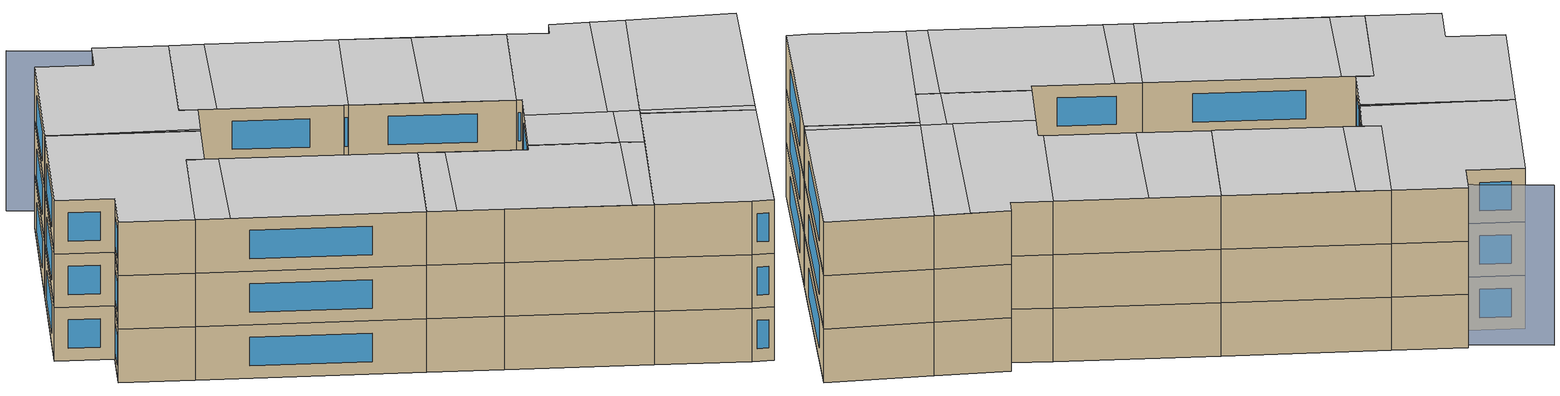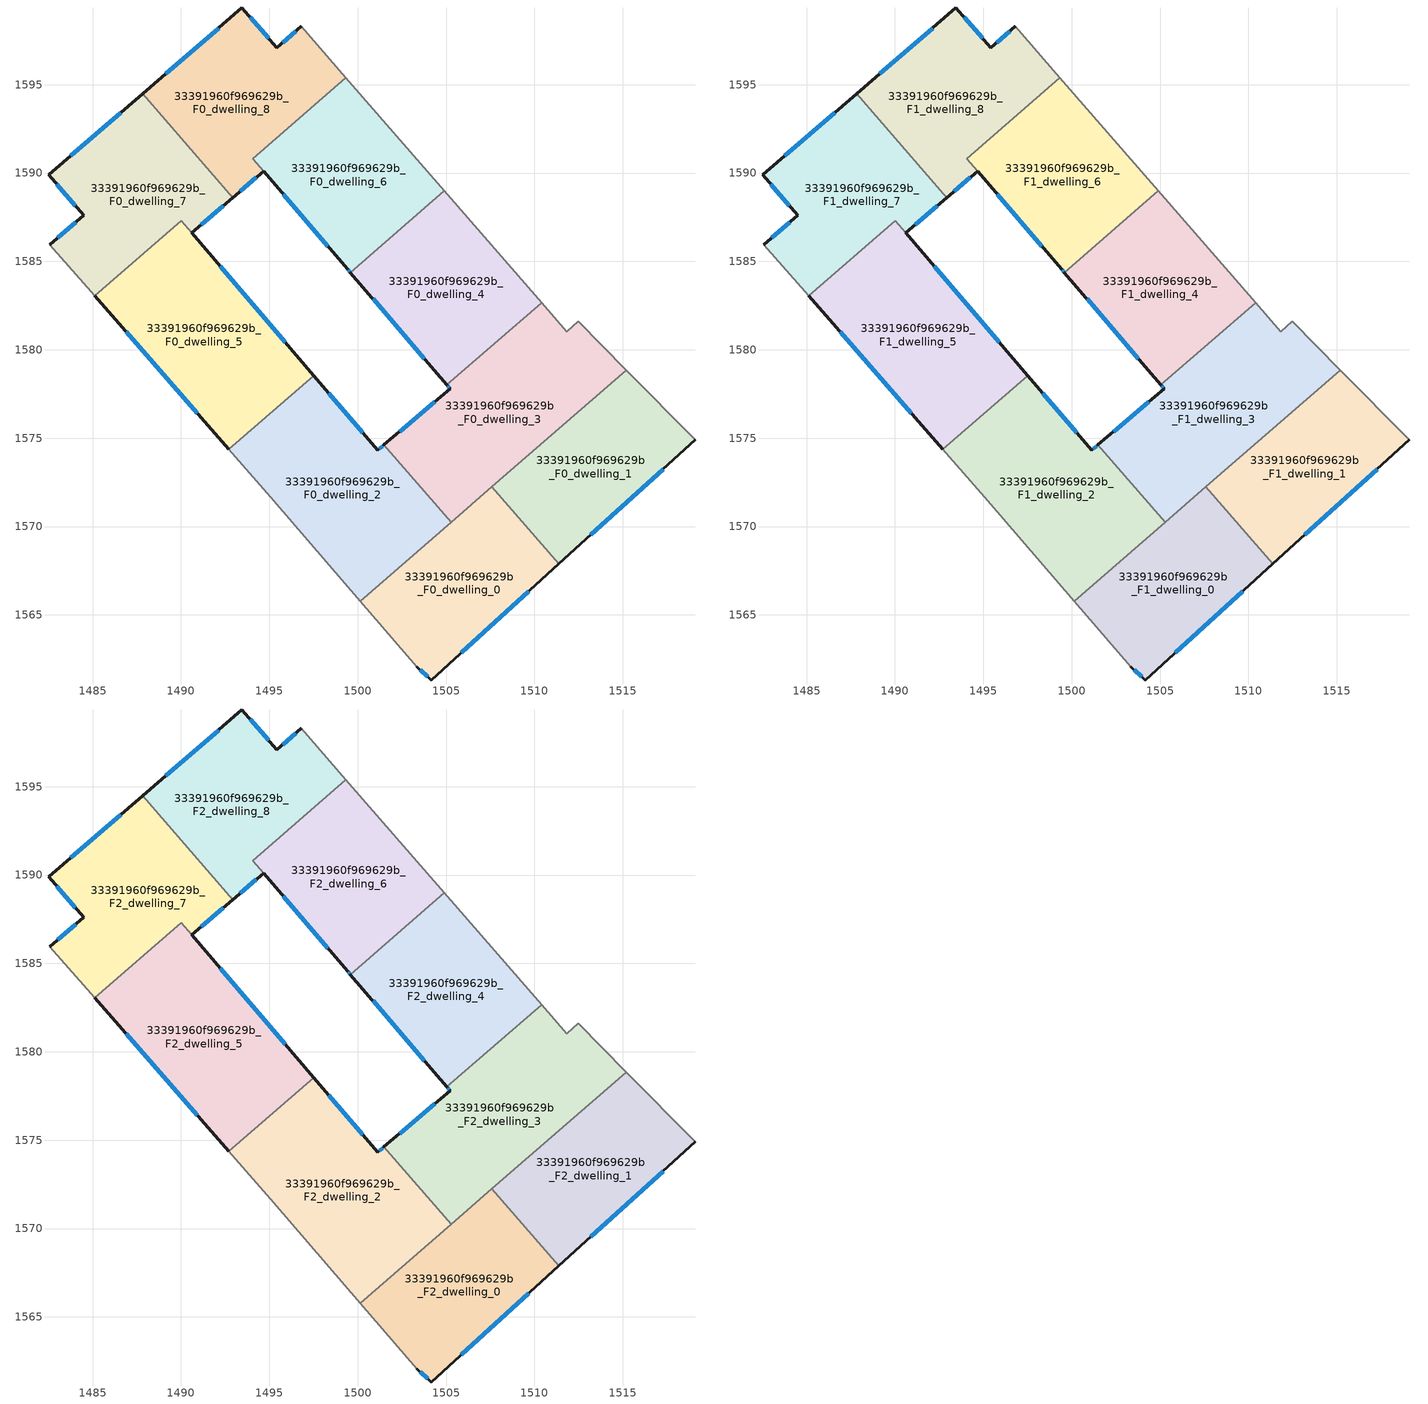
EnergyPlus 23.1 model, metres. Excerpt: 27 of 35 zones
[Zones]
33391960f969629b_F0_dwelling_0
 floor ground (EU_floor_Construction): 1507.6,1572.24 1511.38,1567.88 1504.15,1561.32 1503.35,1562.07 1500.15,1565.78 z0
 wall outside (EU_wall_Construction): 1503.35,1562.07 1504.15,1561.32 1511.38,1567.88 z0:3
 wall adiabatic (EU_wall_Construction): 1500.15,1565.78 1503.35,1562.07 z0:3
 wall to 33391960f969629b_F0_dwelling_1 (EU_wall_Construction): 1511.38,1567.88 1507.6,1572.24 z0:3
 wall to 33391960f969629b_F0_dwelling_2 (EU_wall_Construction): 1505.29,1570.24 1500.15,1565.78 z0:3
 wall to 33391960f969629b_F0_dwelling_3 (EU_wall_Construction): 1507.6,1572.24 1505.29,1570.24 z0:3
 window (EU_Window_Construction): 1503.54,1561.89 1503.96,1561.5 / 1505.85,1562.86 1509.68,1566.34 z0.7:2.3
33391960f969629b_F0_dwelling_1
 floor ground (EU_floor_Construction): 1515.21,1578.84 1519.1,1574.9 1511.38,1567.88 1507.6,1572.24 z0
 wall outside (EU_wall_Construction): 1511.38,1567.88 1519.1,1574.9 z0:3
 wall adiabatic (EU_wall_Construction): 1519.1,1574.9 1515.21,1578.84 z0:3
 wall to 33391960f969629b_F0_dwelling_3 (EU_wall_Construction): 1515.21,1578.84 1507.6,1572.24 z0:3
 window (EU_Window_Construction): 1513.19,1569.53 1517.29,1573.25 z0.7:2.3
33391960f969629b_F0_dwelling_2
 floor ground (EU_floor_Construction): 1501.49,1574.62 1505.29,1570.24 1500.15,1565.78 1495.26,1571.45 1492.71,1574.36 1497.53,1578.54 1501.15,1574.33 z0
 wall outside (EU_wall_Construction): 1501.49,1574.62 1501.15,1574.33 1497.53,1578.54 z0:3
 wall to 33391960f969629b_F0_dwelling_3 (EU_wall_Construction): 1505.29,1570.24 1501.49,1574.62 z0:3
 wall adiabatic (EU_wall_Construction): 1492.71,1574.36 1495.26,1571.45 1500.15,1565.78 z0:3
 wall to 33391960f969629b_F0_dwelling_5 (EU_wall_Construction): 1497.53,1578.54 1492.71,1574.36 z0:3
 window (EU_Window_Construction): 1500.3,1575.32 1498.38,1577.55 / 1501.41,1574.55 1501.23,1574.39 z0.7:2.3
33391960f969629b_F0_dwelling_3
 floor ground (EU_floor_Construction): 1512.48,1581.61 1515.21,1578.84 1505.29,1570.24 1501.49,1574.62 1505.22,1577.8 1505.05,1578.01 1510.4,1582.66 1511.82,1581.03 z0
 wall outside (EU_wall_Construction): 1505.05,1578.01 1505.22,1577.8 1501.49,1574.62 z0:3
 wall to 33391960f969629b_F0_dwelling_4 (EU_wall_Construction): 1510.4,1582.66 1505.05,1578.01 z0:3
 wall adiabatic (EU_wall_Construction): 1515.21,1578.84 1512.48,1581.61 1511.82,1581.03 1510.4,1582.66 z0:3
 window (EU_Window_Construction): 1505.09,1577.96 1505.18,1577.85 / 1504.35,1577.06 1502.37,1575.37 z0.7:2.3
33391960f969629b_F0_dwelling_4
 floor ground (EU_floor_Construction): 1504.91,1588.99 1510.4,1582.66 1505.05,1578.01 1499.59,1584.37 z0
 wall outside (EU_wall_Construction): 1499.59,1584.37 1505.05,1578.01 z0:3
 wall to 33391960f969629b_F0_dwelling_6 (EU_wall_Construction): 1504.91,1588.99 1499.59,1584.37 z0:3
 wall adiabatic (EU_wall_Construction): 1510.4,1582.66 1504.91,1588.99 z0:3
 window (EU_Window_Construction): 1500.87,1582.88 1503.76,1579.51 z0.7:2.3
33391960f969629b_F0_dwelling_5
 floor ground (EU_floor_Construction): 1490.01,1587.3 1497.53,1578.54 1492.71,1574.36 1485.11,1583.05 z0
 wall outside (EU_wall_Construction): 1485.11,1583.05 1492.71,1574.36 / 1497.53,1578.54 1490.6,1586.62 z0:3
 wall to 33391960f969629b_F0_dwelling_7 (EU_wall_Construction): 1490.6,1586.62 1490.01,1587.3 1485.11,1583.05 z0:3
 window (EU_Window_Construction): 1486.9,1581.01 1490.93,1576.4 / 1495.9,1580.44 1492.23,1584.72 z0.7:2.3
33391960f969629b_F0_dwelling_6
 floor ground (EU_floor_Construction): 1499.34,1595.4 1504.91,1588.99 1499.59,1584.37 1499.43,1584.56 1494.06,1590.82 z0
 wall outside (EU_wall_Construction): 1494.68,1590.09 1499.43,1584.56 1499.59,1584.37 z0:3
 wall to 33391960f969629b_F0_dwelling_8 (EU_wall_Construction): 1499.34,1595.4 1494.06,1590.82 1494.68,1590.1 z0:3
 wall adiabatic (EU_wall_Construction): 1504.91,1588.99 1499.34,1595.4 z0:3
 window (EU_Window_Construction): 1495.8,1588.79 1498.31,1585.86 / 1499.47,1584.52 1499.55,1584.42 z0.7:2.3
33391960f969629b_F0_dwelling_7
 floor ground (EU_floor_Construction): 1487.83,1594.49 1492.93,1588.61 1490.6,1586.62 1490.01,1587.3 1485.11,1583.05 1482.57,1585.95 1484.5,1587.62 1482.52,1589.9 z0
 wall outside (EU_wall_Construction): 1487.83,1594.49 1482.52,1589.9 1484.5,1587.62 1482.57,1585.95 / 1490.6,1586.62 1492.93,1588.61 z0:3
 wall to 33391960f969629b_F0_dwelling_8 (EU_wall_Construction): 1492.93,1588.61 1487.83,1594.49 z0:3
 wall adiabatic (EU_wall_Construction): 1482.57,1585.95 1485.11,1583.05 z0:3
 window (EU_Window_Construction): 1482.98,1589.36 1484.03,1588.15 / 1486.59,1593.41 1483.77,1590.98 / 1491.15,1587.09 1492.38,1588.14 / 1484.05,1587.23 1483.02,1586.34 z0.7:2.3
33391960f969629b_F0_dwelling_8
 floor ground (EU_floor_Construction): 1496.82,1598.3 1499.34,1595.4 1494.06,1590.82 1494.68,1590.1 1492.93,1588.61 1487.83,1594.49 1493.46,1599.34 1495.42,1597.09 z0
 wall outside (EU_wall_Construction): 1496.82,1598.3 1495.42,1597.09 1493.46,1599.34 1487.83,1594.49 / 1492.93,1588.61 1494.68,1590.1 z0:3
 wall adiabatic (EU_wall_Construction): 1499.34,1595.4 1496.82,1598.3 z0:3
 window (EU_Window_Construction): 1492.13,1598.2 1489.15,1595.62 / 1494.96,1597.61 1493.92,1598.81 / 1496.49,1598.01 1495.75,1597.37 / 1493.34,1588.96 1494.27,1589.75 z0.7:2.3
33391960f969629b_F1_dwelling_0
 floor to 33391960f969629b_F0_dwelling_0 (EU_floor_Construction): 1507.6,1572.24 1511.38,1567.88 1504.15,1561.32 1503.35,1562.07 1500.15,1565.78 z3
 wall outside (EU_wall_Construction): 1503.35,1562.07 1504.15,1561.32 1511.38,1567.88 z3:6
 wall adiabatic (EU_wall_Construction): 1500.15,1565.78 1503.35,1562.07 z3:6
 wall to 33391960f969629b_F1_dwelling_1 (EU_wall_Construction): 1511.38,1567.88 1507.6,1572.24 z3:6
 wall to 33391960f969629b_F1_dwelling_2 (EU_wall_Construction): 1505.29,1570.24 1500.15,1565.78 z3:6
 wall to 33391960f969629b_F1_dwelling_3 (EU_wall_Construction): 1507.6,1572.24 1505.29,1570.24 z3:6
 window (EU_Window_Construction): 1503.54,1561.89 1503.96,1561.5 / 1505.85,1562.86 1509.68,1566.34 z3.7:5.3
33391960f969629b_F1_dwelling_1
 floor to 33391960f969629b_F0_dwelling_1 (EU_floor_Construction): 1515.21,1578.84 1519.1,1574.9 1511.38,1567.88 1507.6,1572.24 z3
 wall outside (EU_wall_Construction): 1511.38,1567.88 1519.1,1574.9 z3:6
 wall adiabatic (EU_wall_Construction): 1519.1,1574.9 1515.21,1578.84 z3:6
 wall to 33391960f969629b_F1_dwelling_3 (EU_wall_Construction): 1515.21,1578.84 1507.6,1572.24 z3:6
 window (EU_Window_Construction): 1513.19,1569.53 1517.29,1573.25 z3.7:5.3
33391960f969629b_F1_dwelling_2
 floor to 33391960f969629b_F0_dwelling_2 (EU_floor_Construction): 1501.49,1574.62 1505.29,1570.24 1500.15,1565.78 1495.26,1571.45 1492.71,1574.36 1497.53,1578.54 1501.15,1574.33 z3
 wall outside (EU_wall_Construction): 1501.49,1574.62 1501.15,1574.33 1497.53,1578.54 z3:6
 wall to 33391960f969629b_F1_dwelling_3 (EU_wall_Construction): 1505.29,1570.24 1501.49,1574.62 z3:6
 wall adiabatic (EU_wall_Construction): 1492.71,1574.36 1495.26,1571.45 1500.15,1565.78 z3:6
 wall to 33391960f969629b_F1_dwelling_5 (EU_wall_Construction): 1497.53,1578.54 1492.71,1574.36 z3:6
 window (EU_Window_Construction): 1500.3,1575.32 1498.38,1577.55 / 1501.41,1574.55 1501.23,1574.39 z3.7:5.3
33391960f969629b_F1_dwelling_3
 floor to 33391960f969629b_F0_dwelling_3 (EU_floor_Construction): 1512.48,1581.61 1515.21,1578.84 1505.29,1570.24 1501.49,1574.62 1505.22,1577.8 1505.05,1578.01 1510.4,1582.66 1511.82,1581.03 z3
 wall outside (EU_wall_Construction): 1505.05,1578.01 1505.22,1577.8 1501.49,1574.62 z3:6
 wall to 33391960f969629b_F1_dwelling_4 (EU_wall_Construction): 1510.4,1582.66 1505.05,1578.01 z3:6
 wall adiabatic (EU_wall_Construction): 1515.21,1578.84 1512.48,1581.61 1511.82,1581.03 1510.4,1582.66 z3:6
 window (EU_Window_Construction): 1505.09,1577.96 1505.18,1577.85 / 1504.35,1577.06 1502.37,1575.37 z3.7:5.3
33391960f969629b_F1_dwelling_4
 floor to 33391960f969629b_F0_dwelling_4 (EU_floor_Construction): 1504.91,1588.99 1510.4,1582.66 1505.05,1578.01 1499.59,1584.37 z3
 wall outside (EU_wall_Construction): 1499.59,1584.37 1505.05,1578.01 z3:6
 wall to 33391960f969629b_F1_dwelling_6 (EU_wall_Construction): 1504.91,1588.99 1499.59,1584.37 z3:6
 wall adiabatic (EU_wall_Construction): 1510.4,1582.66 1504.91,1588.99 z3:6
 window (EU_Window_Construction): 1500.87,1582.88 1503.76,1579.51 z3.7:5.3
33391960f969629b_F1_dwelling_5
 floor to 33391960f969629b_F0_dwelling_5 (EU_floor_Construction): 1490.01,1587.3 1497.53,1578.54 1492.71,1574.36 1485.11,1583.05 z3
 wall outside (EU_wall_Construction): 1485.11,1583.05 1492.71,1574.36 / 1497.53,1578.54 1490.6,1586.62 z3:6
 wall to 33391960f969629b_F1_dwelling_7 (EU_wall_Construction): 1490.6,1586.62 1490.01,1587.3 1485.11,1583.05 z3:6
 window (EU_Window_Construction): 1486.9,1581.01 1490.93,1576.4 / 1495.9,1580.44 1492.23,1584.72 z3.7:5.3
33391960f969629b_F1_dwelling_6
 floor to 33391960f969629b_F0_dwelling_6 (EU_floor_Construction): 1499.34,1595.4 1504.91,1588.99 1499.59,1584.37 1499.43,1584.56 1494.06,1590.82 z3
 wall outside (EU_wall_Construction): 1494.68,1590.09 1499.43,1584.56 1499.59,1584.37 z3:6
 wall to 33391960f969629b_F1_dwelling_8 (EU_wall_Construction): 1499.34,1595.4 1494.06,1590.82 1494.68,1590.1 z3:6
 wall adiabatic (EU_wall_Construction): 1504.91,1588.99 1499.34,1595.4 z3:6
 window (EU_Window_Construction): 1495.8,1588.79 1498.31,1585.86 / 1499.47,1584.52 1499.55,1584.42 z3.7:5.3
33391960f969629b_F1_dwelling_7
 floor to 33391960f969629b_F0_dwelling_7 (EU_floor_Construction): 1487.83,1594.49 1492.93,1588.61 1490.6,1586.62 1490.01,1587.3 1485.11,1583.05 1482.57,1585.95 1484.5,1587.62 1482.52,1589.9 z3
 wall outside (EU_wall_Construction): 1487.83,1594.49 1482.52,1589.9 1484.5,1587.62 1482.57,1585.95 / 1490.6,1586.62 1492.93,1588.61 z3:6
 wall to 33391960f969629b_F1_dwelling_8 (EU_wall_Construction): 1492.93,1588.61 1487.83,1594.49 z3:6
 wall adiabatic (EU_wall_Construction): 1482.57,1585.95 1485.11,1583.05 z3:6
 window (EU_Window_Construction): 1482.98,1589.36 1484.03,1588.15 / 1486.59,1593.41 1483.77,1590.98 / 1491.15,1587.09 1492.38,1588.14 / 1484.05,1587.23 1483.02,1586.34 z3.7:5.3
33391960f969629b_F1_dwelling_8
 floor to 33391960f969629b_F0_dwelling_8 (EU_floor_Construction): 1496.82,1598.3 1499.34,1595.4 1494.06,1590.82 1494.68,1590.1 1492.93,1588.61 1487.83,1594.49 1493.46,1599.34 1495.42,1597.09 z3
 wall outside (EU_wall_Construction): 1496.82,1598.3 1495.42,1597.09 1493.46,1599.34 1487.83,1594.49 / 1492.93,1588.61 1494.68,1590.1 z3:6
 wall adiabatic (EU_wall_Construction): 1499.34,1595.4 1496.82,1598.3 z3:6
 window (EU_Window_Construction): 1492.13,1598.2 1489.15,1595.62 / 1494.96,1597.61 1493.92,1598.81 / 1496.49,1598.01 1495.75,1597.37 / 1493.34,1588.96 1494.27,1589.75 z3.7:5.3
33391960f969629b_F2_dwelling_0
 floor to 33391960f969629b_F1_dwelling_0 (EU_floor_Construction): 1507.6,1572.24 1511.38,1567.88 1504.15,1561.32 1503.35,1562.07 1500.15,1565.78 z6
 wall outside (EU_wall_Construction): 1503.35,1562.07 1504.15,1561.32 1511.38,1567.88 z6:9
 wall adiabatic (EU_wall_Construction): 1500.15,1565.78 1503.35,1562.07 z6:9
 wall to 33391960f969629b_F2_dwelling_1 (EU_wall_Construction): 1511.38,1567.88 1507.6,1572.24 z6:9
 wall to 33391960f969629b_F2_dwelling_2 (EU_wall_Construction): 1505.29,1570.24 1500.15,1565.78 z6:9
 wall to 33391960f969629b_F2_dwelling_3 (EU_wall_Construction): 1507.6,1572.24 1505.29,1570.24 z6:9
 window (EU_Window_Construction): 1503.54,1561.89 1503.96,1561.5 / 1505.85,1562.86 1509.68,1566.34 z6.7:8.3
 ceiling to 33391960f969629b_F3_dwelling_3 (EU_floor_Construction): 1511.38,1567.88 1507.6,1572.24 1500.15,1565.78 1503.35,1562.07 1504.15,1561.32 z9
33391960f969629b_F2_dwelling_1
 floor to 33391960f969629b_F1_dwelling_1 (EU_floor_Construction): 1515.21,1578.84 1519.1,1574.9 1511.38,1567.88 1507.6,1572.24 z6
 wall outside (EU_wall_Construction): 1511.38,1567.88 1519.1,1574.9 z6:9
 wall adiabatic (EU_wall_Construction): 1519.1,1574.9 1515.21,1578.84 z6:9
 wall to 33391960f969629b_F2_dwelling_3 (EU_wall_Construction): 1515.21,1578.84 1507.6,1572.24 z6:9
 window (EU_Window_Construction): 1513.19,1569.53 1517.29,1573.25 z6.7:8.3
 ceiling to 33391960f969629b_F3_dwelling_7 (EU_floor_Construction): 1519.1,1574.9 1515.21,1578.84 1507.84,1572.45 1511.72,1568.19 z9
 ceiling to 33391960f969629b_F3_dwelling_3 (EU_floor_Construction): 1511.72,1568.19 1507.84,1572.45 1507.6,1572.24 1511.38,1567.88 z9
33391960f969629b_F2_dwelling_2
 floor to 33391960f969629b_F1_dwelling_2 (EU_floor_Construction): 1501.49,1574.62 1505.29,1570.24 1500.15,1565.78 1495.26,1571.45 1492.71,1574.36 1497.53,1578.54 1501.15,1574.33 z6
 wall outside (EU_wall_Construction): 1501.49,1574.62 1501.15,1574.33 1497.53,1578.54 z6:9
 wall to 33391960f969629b_F2_dwelling_3 (EU_wall_Construction): 1505.29,1570.24 1501.49,1574.62 z6:9
 wall adiabatic (EU_wall_Construction): 1492.71,1574.36 1495.26,1571.45 1500.15,1565.78 z6:9
 wall to 33391960f969629b_F2_dwelling_5 (EU_wall_Construction): 1497.53,1578.54 1492.71,1574.36 z6:9
 window (EU_Window_Construction): 1500.3,1575.32 1498.38,1577.55 / 1501.41,1574.55 1501.23,1574.39 z6.7:8.3
 ceiling to 33391960f969629b_F3_dwelling_2 (EU_floor_Construction): 1504.48,1571.18 1501.49,1574.62 1501.15,1574.33 1498.42,1577.5 1493.72,1573.22 1495.26,1571.45 1499.44,1566.6 z9
 ceiling to 33391960f969629b_F3_dwelling_3 (EU_floor_Construction): 1505.29,1570.24 1504.48,1571.18 1499.44,1566.6 1500.15,1565.78 z9
 ceiling to 33391960f969629b_F3_dwelling_1 (EU_floor_Construction): 1498.42,1577.5 1497.53,1578.54 1492.71,1574.36 1493.72,1573.22 z9
33391960f969629b_F2_dwelling_3
 floor to 33391960f969629b_F1_dwelling_3 (EU_floor_Construction): 1512.48,1581.61 1515.21,1578.84 1505.29,1570.24 1501.49,1574.62 1505.22,1577.8 1505.05,1578.01 1510.4,1582.66 1511.82,1581.03 z6
 wall outside (EU_wall_Construction): 1505.05,1578.01 1505.22,1577.8 1501.49,1574.62 z6:9
 wall to 33391960f969629b_F2_dwelling_4 (EU_wall_Construction): 1510.4,1582.66 1505.05,1578.01 z6:9
 wall adiabatic (EU_wall_Construction): 1515.21,1578.84 1512.48,1581.61 1511.82,1581.03 1510.4,1582.66 z6:9
 window (EU_Window_Construction): 1505.09,1577.96 1505.18,1577.85 / 1504.35,1577.06 1502.37,1575.37 z6.7:8.3
 ceiling to 33391960f969629b_F3_dwelling_6 (EU_floor_Construction): 1513.91,1580.15 1512.48,1581.61 1511.82,1581.03 1510.4,1582.66 1505.05,1578.01 1505.22,1577.8 1503.96,1576.73 1506.76,1573.65 z9
 ceiling to 33391960f969629b_F3_dwelling_7 (EU_floor_Construction): 1515.21,1578.84 1513.91,1580.15 1506.76,1573.65 1507.84,1572.45 z9
 ceiling to 33391960f969629b_F3_dwelling_3 (EU_floor_Construction): 1507.84,1572.45 1506.96,1573.43 1504.48,1571.18 1505.29,1570.24 z9
 ceiling adiabatic (EU_roof_Construction): 1506.96,1573.43 1503.96,1576.73 1505.22,1577.8 1501.49,1574.62 1504.48,1571.18 z9
33391960f969629b_F2_dwelling_4
 floor to 33391960f969629b_F1_dwelling_4 (EU_floor_Construction): 1504.91,1588.99 1510.4,1582.66 1505.05,1578.01 1499.59,1584.37 z6
 wall outside (EU_wall_Construction): 1499.59,1584.37 1505.05,1578.01 z6:9
 wall to 33391960f969629b_F2_dwelling_6 (EU_wall_Construction): 1504.91,1588.99 1499.59,1584.37 z6:9
 wall adiabatic (EU_wall_Construction): 1510.4,1582.66 1504.91,1588.99 z6:9
 window (EU_Window_Construction): 1500.87,1582.88 1503.76,1579.51 z6.7:8.3
 ceiling to 33391960f969629b_F3_dwelling_5 (EU_floor_Construction): 1507.26,1586.28 1504.91,1588.99 1499.59,1584.37 1502.03,1581.53 z9
 ceiling to 33391960f969629b_F3_dwelling_6 (EU_floor_Construction): 1510.4,1582.66 1507.26,1586.28 1502.03,1581.53 1505.05,1578.01 z9
33391960f969629b_F2_dwelling_5
 floor to 33391960f969629b_F1_dwelling_5 (EU_floor_Construction): 1490.01,1587.3 1497.53,1578.54 1492.71,1574.36 1485.11,1583.05 z6
 wall outside (EU_wall_Construction): 1485.11,1583.05 1492.71,1574.36 / 1497.53,1578.54 1490.6,1586.62 z6:9
 wall to 33391960f969629b_F2_dwelling_7 (EU_wall_Construction): 1490.6,1586.62 1490.01,1587.3 1485.11,1583.05 z6:9
 window (EU_Window_Construction): 1486.9,1581.01 1490.93,1576.4 / 1495.9,1580.44 1492.23,1584.72 z6.7:8.3
 ceiling to 33391960f969629b_F3_dwelling_1 (EU_floor_Construction): 1497.53,1578.54 1491.07,1586.06 1486.28,1581.71 1492.71,1574.36 z9
 ceiling to 33391960f969629b_F3_dwelling_0 (EU_floor_Construction): 1491.07,1586.06 1490.01,1587.3 1485.11,1583.05 1486.28,1581.71 z9
33391960f969629b_F2_dwelling_6
 floor to 33391960f969629b_F1_dwelling_6 (EU_floor_Construction): 1499.34,1595.4 1504.91,1588.99 1499.59,1584.37 1499.43,1584.56 1494.06,1590.82 z6
 wall outside (EU_wall_Construction): 1494.68,1590.09 1499.43,1584.56 1499.59,1584.37 z6:9
 wall to 33391960f969629b_F2_dwelling_8 (EU_wall_Construction): 1499.34,1595.4 1494.06,1590.82 1494.68,1590.1 z6:9
 wall adiabatic (EU_wall_Construction): 1504.91,1588.99 1499.34,1595.4 z6:9
 window (EU_Window_Construction): 1495.8,1588.79 1498.31,1585.86 / 1499.47,1584.52 1499.55,1584.42 z6.7:8.3
 ceiling to 33391960f969629b_F3_dwelling_5 (EU_floor_Construction): 1504.91,1588.99 1500.5,1594.06 1495.32,1589.35 1499.43,1584.56 1499.46,1584.52 1499.59,1584.37 z9
 ceiling to 33391960f969629b_F3_dwelling_4 (EU_floor_Construction): 1500.5,1594.06 1499.34,1595.4 1494.06,1590.82 1495.32,1589.35 z9
33391960f969629b_F2_dwelling_7
 floor to 33391960f969629b_F1_dwelling_7 (EU_floor_Construction): 1487.83,1594.49 1492.93,1588.61 1490.6,1586.62 1490.01,1587.3 1485.11,1583.05 1482.57,1585.95 1484.5,1587.62 1482.52,1589.9 z6
 wall outside (EU_wall_Construction): 1487.83,1594.49 1482.52,1589.9 1484.5,1587.62 1482.57,1585.95 / 1490.6,1586.62 1492.93,1588.61 z6:9
 wall to 33391960f969629b_F2_dwelling_8 (EU_wall_Construction): 1492.93,1588.61 1487.83,1594.49 z6:9
 wall adiabatic (EU_wall_Construction): 1482.57,1585.95 1485.11,1583.05 z6:9
 window (EU_Window_Construction): 1482.98,1589.36 1484.03,1588.15 / 1486.59,1593.41 1483.77,1590.98 / 1491.15,1587.09 1492.38,1588.14 / 1484.05,1587.23 1483.02,1586.34 z6.7:8.3
 ceiling to 33391960f969629b_F3_dwelling_0 (EU_floor_Construction): 1490.6,1586.62 1492.93,1588.61 1488.01,1594.28 1487.83,1594.48 1482.52,1589.9 1484.5,1587.62 1482.57,1585.95 1485.11,1583.05 1490.01,1587.3 z9
33391960f969629b_F2_dwelling_8
 floor to 33391960f969629b_F1_dwelling_8 (EU_floor_Construction): 1496.82,1598.3 1499.34,1595.4 1494.06,1590.82 1494.68,1590.1 1492.93,1588.61 1487.83,1594.49 1493.46,1599.34 1495.42,1597.09 z6
 wall outside (EU_wall_Construction): 1496.82,1598.3 1495.42,1597.09 1493.46,1599.34 1487.83,1594.49 / 1492.93,1588.61 1494.68,1590.1 z6:9
 wall adiabatic (EU_wall_Construction): 1499.34,1595.4 1496.82,1598.3 z6:9
 window (EU_Window_Construction): 1492.13,1598.2 1489.15,1595.62 / 1494.96,1597.61 1493.92,1598.81 / 1496.49,1598.01 1495.75,1597.37 / 1493.34,1588.96 1494.27,1589.75 z6.7:8.3
 ceiling to 33391960f969629b_F3_dwelling_4 (EU_floor_Construction): 1494.68,1590.1 1494.06,1590.82 1499.34,1595.4 1496.82,1598.3 1495.42,1597.09 1493.46,1599.34 1487.83,1594.49 1488.02,1594.27 1493.06,1588.72 z9
 ceiling adiabatic (EU_roof_Construction): 1493.06,1588.72 1488.02,1594.27 1492.93,1588.61 z9
shading: 1515.47,1572.24 1494.03,1601.55 z0:9
[Building]
EU S2 Campaign: North Axis=0; Terrain=City; Solar Distribution=FullExterior
[Site:Location]
Budapest.Ferenc.Liszt.Intl.AP: Latitude=47.437; Longitude=19.256; Time Zone=1; Elevation=185
[SizingPeriod:WeatherFileDays]
AnnualSizingPeriod: Begin Month=1; Begin Day of Month=1; End Month=12; End Day of Month=31; Day of Week for Start Day=Monday; Use Weather File Daylight Saving Period=No; Use Weather File Rain and Snow Indicators=No
[MATERIAL]
EU_InternalMass_Material: Roughness=MediumRough; Thickness=0.1; Conductivity=1; Density=1800; Specific Heat=900; Thermal Absorptance=0.9; Solar Absorptance=0.7; Visible Absorptance=0.7
[MATERIAL:NOMASS] Roughness=MediumRough; Thermal Absorptance=0.9; Solar Absorptance=0.7; Visible Absorptance=0.7
Name | Thermal Resistance
EU_wall_NoMass | 0.832559
EU_roof_NoMass | 1.39638
EU_floor_NoMass | 0.872794
[WINDOWMATERIAL:SIMPLEGLAZINGSYSTEM]
EU_Window_SimpleGlazing: UFactor=2.79869; Solar Heat Gain Coefficient=0.75; Visible Transmittance=0.75
[CONSTRUCTION]
EU_wall_Construction: EU_wall_NoMass
EU_roof_Construction: EU_roof_NoMass
EU_floor_Construction: EU_floor_NoMass
EU_Window_Construction: EU_Window_SimpleGlazing
EU_InternalMass_Construction: EU_InternalMass_Material
[ZONE] Type=1; Multiplier=1; Ceiling Height=autocalculate; Floor Area=autocalculate; Part of Total Floor Area=Yes
Name | Volume
33391960f969629b_F0_dwelling_0; 33391960f969629b_F1_dwelling_0; 33391960f969629b_F2_dwelling_0 | 173.866
33391960f969629b_F0_dwelling_1; 33391960f969629b_F1_dwelling_1; 33391960f969629b_F2_dwelling_1 | 173.858
33391960f969629b_F0_dwelling_2; 33391960f969629b_F1_dwelling_2; 33391960f969629b_F2_dwelling_2 | 224.173
33391960f969629b_F0_dwelling_3; 33391960f969629b_F1_dwelling_3; 33391960f969629b_F2_dwelling_3 | 225.072
33391960f969629b_F0_dwelling_4; 33391960f969629b_F1_dwelling_4; 33391960f969629b_F2_dwelling_4 | 177.616
33391960f969629b_F0_dwelling_5; 33391960f969629b_F1_dwelling_5; 33391960f969629b_F2_dwelling_5 | 222.657
33391960f969629b_F0_dwelling_6; 33391960f969629b_F1_dwelling_6; 33391960f969629b_F2_dwelling_6 | 178.645
33391960f969629b_F0_dwelling_7 | 182.297
33391960f969629b_F1_dwelling_7; 33391960f969629b_F2_dwelling_7 | 182.238
33391960f969629b_F0_dwelling_8; 33391960f969629b_F1_dwelling_8; 33391960f969629b_F2_dwelling_8 | 180.326
[INTERNALMASS] Construction=EU_InternalMass_Construction
Name | Zone or ZoneList | Surface Area
33391960f969629b_F0_dwelling_0_EU_InternalMass | 33391960f969629b_F0_dwelling_0 | 57.9552
33391960f969629b_F0_dwelling_1_EU_InternalMass | 33391960f969629b_F0_dwelling_1 | 57.9526
33391960f969629b_F0_dwelling_2_EU_InternalMass | 33391960f969629b_F0_dwelling_2 | 74.7249
33391960f969629b_F0_dwelling_3_EU_InternalMass | 33391960f969629b_F0_dwelling_3 | 75.0222
33391960f969629b_F0_dwelling_4_EU_InternalMass | 33391960f969629b_F0_dwelling_4 | 59.2027
33391960f969629b_F0_dwelling_5_EU_InternalMass | 33391960f969629b_F0_dwelling_5 | 74.2497
33391960f969629b_F0_dwelling_6_EU_InternalMass | 33391960f969629b_F0_dwelling_6 | 59.5526
33391960f969629b_F0_dwelling_7_EU_InternalMass | 33391960f969629b_F0_dwelling_7 | 60.7608
33391960f969629b_F0_dwelling_8_EU_InternalMass | 33391960f969629b_F0_dwelling_8 | 60.1118
33391960f969629b_F1_dwelling_0_EU_InternalMass | 33391960f969629b_F1_dwelling_0 | 57.9552
33391960f969629b_F1_dwelling_1_EU_InternalMass | 33391960f969629b_F1_dwelling_1 | 57.9526
33391960f969629b_F1_dwelling_2_EU_InternalMass | 33391960f969629b_F1_dwelling_2 | 74.7249
33391960f969629b_F1_dwelling_3_EU_InternalMass | 33391960f969629b_F1_dwelling_3 | 75.0222
33391960f969629b_F1_dwelling_4_EU_InternalMass | 33391960f969629b_F1_dwelling_4 | 59.2027
33391960f969629b_F1_dwelling_5_EU_InternalMass | 33391960f969629b_F1_dwelling_5 | 74.2497
33391960f969629b_F1_dwelling_6_EU_InternalMass | 33391960f969629b_F1_dwelling_6 | 59.5526
33391960f969629b_F1_dwelling_7_EU_InternalMass | 33391960f969629b_F1_dwelling_7 | 60.7608
33391960f969629b_F1_dwelling_8_EU_InternalMass | 33391960f969629b_F1_dwelling_8 | 60.1118
33391960f969629b_F2_dwelling_0_EU_InternalMass | 33391960f969629b_F2_dwelling_0 | 57.9552
33391960f969629b_F2_dwelling_1_EU_InternalMass | 33391960f969629b_F2_dwelling_1 | 57.9526
33391960f969629b_F2_dwelling_2_EU_InternalMass | 33391960f969629b_F2_dwelling_2 | 74.7249
33391960f969629b_F2_dwelling_3_EU_InternalMass | 33391960f969629b_F2_dwelling_3 | 75.0222
33391960f969629b_F2_dwelling_4_EU_InternalMass | 33391960f969629b_F2_dwelling_4 | 59.2027
33391960f969629b_F2_dwelling_5_EU_InternalMass | 33391960f969629b_F2_dwelling_5 | 74.2497
33391960f969629b_F2_dwelling_6_EU_InternalMass | 33391960f969629b_F2_dwelling_6 | 59.5526
33391960f969629b_F2_dwelling_7_EU_InternalMass | 33391960f969629b_F2_dwelling_7 | 60.7608
33391960f969629b_F2_dwelling_8_EU_InternalMass | 33391960f969629b_F2_dwelling_8 | 60.1118
[OTHEREQUIPMENT] Fuel Type=Electricity; Design Level Calculation Method=Watts/Area; Power per Zone Floor Area=1; Fraction Latent=0; Fraction Radiant=0; Fraction Lost=0; Carbon Dioxide Generation Rate=0; EndUse Subcategory=EU_Step8_InternalGains
Name | Zone or ZoneList or Space or SpaceList | Schedule
EU_Step8_InternalGain_33391960f969629b_F0_dwelling_0_f000 | 33391960f969629b_F0_dwelling_0 | EU_Step8_GainSchedule_33391960f969629b_F0_dwelling_0_f000
EU_Step8_InternalGain_33391960f969629b_F0_dwelling_1_f000 | 33391960f969629b_F0_dwelling_1 | EU_Step8_GainSchedule_33391960f969629b_F0_dwelling_1_f000
EU_Step8_InternalGain_33391960f969629b_F0_dwelling_2_f000 | 33391960f969629b_F0_dwelling_2 | EU_Step8_GainSchedule_33391960f969629b_F0_dwelling_2_f000
EU_Step8_InternalGain_33391960f969629b_F0_dwelling_3_f000 | 33391960f969629b_F0_dwelling_3 | EU_Step8_GainSchedule_33391960f969629b_F0_dwelling_3_f000
EU_Step8_InternalGain_33391960f969629b_F0_dwelling_4_f000 | 33391960f969629b_F0_dwelling_4 | EU_Step8_GainSchedule_33391960f969629b_F0_dwelling_4_f000
EU_Step8_InternalGain_33391960f969629b_F0_dwelling_5_f000 | 33391960f969629b_F0_dwelling_5 | EU_Step8_GainSchedule_33391960f969629b_F0_dwelling_5_f000
EU_Step8_InternalGain_33391960f969629b_F0_dwelling_6_f000 | 33391960f969629b_F0_dwelling_6 | EU_Step8_GainSchedule_33391960f969629b_F0_dwelling_6_f000
EU_Step8_InternalGain_33391960f969629b_F0_dwelling_7_f000 | 33391960f969629b_F0_dwelling_7 | EU_Step8_GainSchedule_33391960f969629b_F0_dwelling_7_f000
EU_Step8_InternalGain_33391960f969629b_F0_dwelling_8_f000 | 33391960f969629b_F0_dwelling_8 | EU_Step8_GainSchedule_33391960f969629b_F0_dwelling_8_f000
EU_Step8_InternalGain_33391960f969629b_F1_dwelling_0_f000 | 33391960f969629b_F1_dwelling_0 | EU_Step8_GainSchedule_33391960f969629b_F1_dwelling_0_f000
EU_Step8_InternalGain_33391960f969629b_F1_dwelling_1_f000 | 33391960f969629b_F1_dwelling_1 | EU_Step8_GainSchedule_33391960f969629b_F1_dwelling_1_f000
EU_Step8_InternalGain_33391960f969629b_F1_dwelling_2_f000 | 33391960f969629b_F1_dwelling_2 | EU_Step8_GainSchedule_33391960f969629b_F1_dwelling_2_f000
EU_Step8_InternalGain_33391960f969629b_F1_dwelling_3_f000 | 33391960f969629b_F1_dwelling_3 | EU_Step8_GainSchedule_33391960f969629b_F1_dwelling_3_f000
EU_Step8_InternalGain_33391960f969629b_F1_dwelling_4_f000 | 33391960f969629b_F1_dwelling_4 | EU_Step8_GainSchedule_33391960f969629b_F1_dwelling_4_f000
EU_Step8_InternalGain_33391960f969629b_F1_dwelling_5_f000 | 33391960f969629b_F1_dwelling_5 | EU_Step8_GainSchedule_33391960f969629b_F1_dwelling_5_f000
EU_Step8_InternalGain_33391960f969629b_F1_dwelling_6_f000 | 33391960f969629b_F1_dwelling_6 | EU_Step8_GainSchedule_33391960f969629b_F1_dwelling_6_f000
EU_Step8_InternalGain_33391960f969629b_F1_dwelling_7_f000 | 33391960f969629b_F1_dwelling_7 | EU_Step8_GainSchedule_33391960f969629b_F1_dwelling_7_f000
EU_Step8_InternalGain_33391960f969629b_F1_dwelling_8_f000 | 33391960f969629b_F1_dwelling_8 | EU_Step8_GainSchedule_33391960f969629b_F1_dwelling_8_f000
EU_Step8_InternalGain_33391960f969629b_F2_dwelling_0_f000 | 33391960f969629b_F2_dwelling_0 | EU_Step8_GainSchedule_33391960f969629b_F2_dwelling_0_f000
EU_Step8_InternalGain_33391960f969629b_F2_dwelling_1_f000 | 33391960f969629b_F2_dwelling_1 | EU_Step8_GainSchedule_33391960f969629b_F2_dwelling_1_f000
EU_Step8_InternalGain_33391960f969629b_F2_dwelling_2_f000 | 33391960f969629b_F2_dwelling_2 | EU_Step8_GainSchedule_33391960f969629b_F2_dwelling_2_f000
EU_Step8_InternalGain_33391960f969629b_F2_dwelling_3_f000 | 33391960f969629b_F2_dwelling_3 | EU_Step8_GainSchedule_33391960f969629b_F2_dwelling_3_f000
EU_Step8_InternalGain_33391960f969629b_F2_dwelling_4_f000 | 33391960f969629b_F2_dwelling_4 | EU_Step8_GainSchedule_33391960f969629b_F2_dwelling_4_f000
EU_Step8_InternalGain_33391960f969629b_F2_dwelling_5_f000 | 33391960f969629b_F2_dwelling_5 | EU_Step8_GainSchedule_33391960f969629b_F2_dwelling_5_f000
EU_Step8_InternalGain_33391960f969629b_F2_dwelling_6_f000 | 33391960f969629b_F2_dwelling_6 | EU_Step8_GainSchedule_33391960f969629b_F2_dwelling_6_f000
EU_Step8_InternalGain_33391960f969629b_F2_dwelling_7_f000 | 33391960f969629b_F2_dwelling_7 | EU_Step8_GainSchedule_33391960f969629b_F2_dwelling_7_f000
EU_Step8_InternalGain_33391960f969629b_F2_dwelling_8_f000 | 33391960f969629b_F2_dwelling_8 | EU_Step8_GainSchedule_33391960f969629b_F2_dwelling_8_f000
[ZONEVENTILATION:DESIGNFLOWRATE] Schedule=EU_AlwaysOn; Design Flow Rate Calculation Method=AirChanges/Hour; Air Changes per Hour=0.475469; Ventilation Type=Natural; Fan Pressure Rise=0; Fan Total Efficiency=1; Constant Term Coefficient=1; Temperature Term Coefficient=0; Velocity Term Coefficient=0; Velocity Squared Term Coefficient=0; Minimum Indoor Temperature=-100; Maximum Indoor Temperature=100; Delta Temperature=-100; Minimum Outdoor Temperature=-100; Maximum Outdoor Temperature=100; Maximum Wind Speed=40
Name | Zone or ZoneList or Space or SpaceList
EU_ConstantAir_33391960f969629b_F0_dwelling_0 | 33391960f969629b_F0_dwelling_0
EU_ConstantAir_33391960f969629b_F0_dwelling_1 | 33391960f969629b_F0_dwelling_1
EU_ConstantAir_33391960f969629b_F0_dwelling_2 | 33391960f969629b_F0_dwelling_2
EU_ConstantAir_33391960f969629b_F0_dwelling_3 | 33391960f969629b_F0_dwelling_3
EU_ConstantAir_33391960f969629b_F0_dwelling_4 | 33391960f969629b_F0_dwelling_4
EU_ConstantAir_33391960f969629b_F0_dwelling_5 | 33391960f969629b_F0_dwelling_5
EU_ConstantAir_33391960f969629b_F0_dwelling_6 | 33391960f969629b_F0_dwelling_6
EU_ConstantAir_33391960f969629b_F0_dwelling_7 | 33391960f969629b_F0_dwelling_7
EU_ConstantAir_33391960f969629b_F0_dwelling_8 | 33391960f969629b_F0_dwelling_8
EU_ConstantAir_33391960f969629b_F1_dwelling_0 | 33391960f969629b_F1_dwelling_0
EU_ConstantAir_33391960f969629b_F1_dwelling_1 | 33391960f969629b_F1_dwelling_1
EU_ConstantAir_33391960f969629b_F1_dwelling_2 | 33391960f969629b_F1_dwelling_2
EU_ConstantAir_33391960f969629b_F1_dwelling_3 | 33391960f969629b_F1_dwelling_3
EU_ConstantAir_33391960f969629b_F1_dwelling_4 | 33391960f969629b_F1_dwelling_4
EU_ConstantAir_33391960f969629b_F1_dwelling_5 | 33391960f969629b_F1_dwelling_5
EU_ConstantAir_33391960f969629b_F1_dwelling_6 | 33391960f969629b_F1_dwelling_6
EU_ConstantAir_33391960f969629b_F1_dwelling_7 | 33391960f969629b_F1_dwelling_7
EU_ConstantAir_33391960f969629b_F1_dwelling_8 | 33391960f969629b_F1_dwelling_8
EU_ConstantAir_33391960f969629b_F2_dwelling_0 | 33391960f969629b_F2_dwelling_0
EU_ConstantAir_33391960f969629b_F2_dwelling_1 | 33391960f969629b_F2_dwelling_1
EU_ConstantAir_33391960f969629b_F2_dwelling_2 | 33391960f969629b_F2_dwelling_2
EU_ConstantAir_33391960f969629b_F2_dwelling_3 | 33391960f969629b_F2_dwelling_3
EU_ConstantAir_33391960f969629b_F2_dwelling_4 | 33391960f969629b_F2_dwelling_4
EU_ConstantAir_33391960f969629b_F2_dwelling_5 | 33391960f969629b_F2_dwelling_5
EU_ConstantAir_33391960f969629b_F2_dwelling_6 | 33391960f969629b_F2_dwelling_6
EU_ConstantAir_33391960f969629b_F2_dwelling_7 | 33391960f969629b_F2_dwelling_7
EU_ConstantAir_33391960f969629b_F2_dwelling_8 | 33391960f969629b_F2_dwelling_8
[HVACTEMPLATE:THERMOSTAT] Constant Heating Setpoint=20; Constant Cooling Setpoint=50
EU_HeatOnly_33391960f969629b_F0_dwelling_0; EU_HeatOnly_33391960f969629b_F0_dwelling_1; EU_HeatOnly_33391960f969629b_F0_dwelling_2; EU_HeatOnly_33391960f969629b_F0_dwelling_3; EU_HeatOnly_33391960f969629b_F0_dwelling_4; EU_HeatOnly_33391960f969629b_F0_dwelling_5; EU_HeatOnly_33391960f969629b_F0_dwelling_6; EU_HeatOnly_33391960f969629b_F0_dwelling_7; EU_HeatOnly_33391960f969629b_F0_dwelling_8; EU_HeatOnly_33391960f969629b_F1_dwelling_0; EU_HeatOnly_33391960f969629b_F1_dwelling_1; EU_HeatOnly_33391960f969629b_F1_dwelling_2; EU_HeatOnly_33391960f969629b_F1_dwelling_3; EU_HeatOnly_33391960f969629b_F1_dwelling_4; EU_HeatOnly_33391960f969629b_F1_dwelling_5; EU_HeatOnly_33391960f969629b_F1_dwelling_6; EU_HeatOnly_33391960f969629b_F1_dwelling_7; EU_HeatOnly_33391960f969629b_F1_dwelling_8; EU_HeatOnly_33391960f969629b_F2_dwelling_0; EU_HeatOnly_33391960f969629b_F2_dwelling_1; EU_HeatOnly_33391960f969629b_F2_dwelling_2; EU_HeatOnly_33391960f969629b_F2_dwelling_3; EU_HeatOnly_33391960f969629b_F2_dwelling_4; EU_HeatOnly_33391960f969629b_F2_dwelling_5; EU_HeatOnly_33391960f969629b_F2_dwelling_6; EU_HeatOnly_33391960f969629b_F2_dwelling_7; EU_HeatOnly_33391960f969629b_F2_dwelling_8; EU_HeatOnly_33391960f969629b_F3_dwelling_0; EU_HeatOnly_33391960f969629b_F3_dwelling_1; EU_HeatOnly_33391960f969629b_F3_dwelling_2; EU_HeatOnly_33391960f969629b_F3_dwelling_3; EU_HeatOnly_33391960f969629b_F3_dwelling_4; EU_HeatOnly_33391960f969629b_F3_dwelling_5; EU_HeatOnly_33391960f969629b_F3_dwelling_6; EU_HeatOnly_33391960f969629b_F3_dwelling_7
[HVACTEMPLATE:ZONE:IDEALLOADSAIRSYSTEM] System Availability Schedule=EU_AlwaysOn; Maximum Heating Supply Air Temperature=50; Minimum Cooling Supply Air Temperature=13; Maximum Heating Supply Air Humidity Ratio=0.0156; Minimum Cooling Supply Air Humidity Ratio=0.0077; Heating Limit=NoLimit; Cooling Limit=NoLimit; Heating Availability Schedule=EU_AlwaysOn; Cooling Availability Schedule=EU_CoolingOff; Dehumidification Control Type=ConstantSensibleHeatRatio; Cooling Sensible Heat Ratio=0.7; Dehumidification Setpoint=60; Humidification Control Type=None; Humidification Setpoint=30; Outdoor Air Method=None; Outdoor Air Flow Rate per Person=0.00944; Outdoor Air Flow Rate per Zone Floor Area=0; Outdoor Air Flow Rate per Zone=0; Demand Controlled Ventilation Type=None; Outdoor Air Economizer Type=NoEconomizer; Heat Recovery Type=None; Sensible Heat Recovery Effectiveness=0.7; Latent Heat Recovery Effectiveness=0.65
Name | Template Thermostat
33391960f969629b_F0_dwelling_0 | EU_HeatOnly_33391960f969629b_F0_dwelling_0
33391960f969629b_F0_dwelling_1 | EU_HeatOnly_33391960f969629b_F0_dwelling_1
33391960f969629b_F0_dwelling_2 | EU_HeatOnly_33391960f969629b_F0_dwelling_2
33391960f969629b_F0_dwelling_3 | EU_HeatOnly_33391960f969629b_F0_dwelling_3
33391960f969629b_F0_dwelling_4 | EU_HeatOnly_33391960f969629b_F0_dwelling_4
33391960f969629b_F0_dwelling_5 | EU_HeatOnly_33391960f969629b_F0_dwelling_5
33391960f969629b_F0_dwelling_6 | EU_HeatOnly_33391960f969629b_F0_dwelling_6
33391960f969629b_F0_dwelling_7 | EU_HeatOnly_33391960f969629b_F0_dwelling_7
33391960f969629b_F0_dwelling_8 | EU_HeatOnly_33391960f969629b_F0_dwelling_8
33391960f969629b_F1_dwelling_0 | EU_HeatOnly_33391960f969629b_F1_dwelling_0
33391960f969629b_F1_dwelling_1 | EU_HeatOnly_33391960f969629b_F1_dwelling_1
33391960f969629b_F1_dwelling_2 | EU_HeatOnly_33391960f969629b_F1_dwelling_2
33391960f969629b_F1_dwelling_3 | EU_HeatOnly_33391960f969629b_F1_dwelling_3
33391960f969629b_F1_dwelling_4 | EU_HeatOnly_33391960f969629b_F1_dwelling_4
33391960f969629b_F1_dwelling_5 | EU_HeatOnly_33391960f969629b_F1_dwelling_5
33391960f969629b_F1_dwelling_6 | EU_HeatOnly_33391960f969629b_F1_dwelling_6
33391960f969629b_F1_dwelling_7 | EU_HeatOnly_33391960f969629b_F1_dwelling_7
33391960f969629b_F1_dwelling_8 | EU_HeatOnly_33391960f969629b_F1_dwelling_8
33391960f969629b_F2_dwelling_0 | EU_HeatOnly_33391960f969629b_F2_dwelling_0
33391960f969629b_F2_dwelling_1 | EU_HeatOnly_33391960f969629b_F2_dwelling_1
33391960f969629b_F2_dwelling_2 | EU_HeatOnly_33391960f969629b_F2_dwelling_2
33391960f969629b_F2_dwelling_3 | EU_HeatOnly_33391960f969629b_F2_dwelling_3
33391960f969629b_F2_dwelling_4 | EU_HeatOnly_33391960f969629b_F2_dwelling_4
33391960f969629b_F2_dwelling_5 | EU_HeatOnly_33391960f969629b_F2_dwelling_5
33391960f969629b_F2_dwelling_6 | EU_HeatOnly_33391960f969629b_F2_dwelling_6
33391960f969629b_F2_dwelling_7 | EU_HeatOnly_33391960f969629b_F2_dwelling_7
33391960f969629b_F2_dwelling_8 | EU_HeatOnly_33391960f969629b_F2_dwelling_8
[SIZING:ZONE] Zone Cooling Design Supply Air Temperature Input Method=SupplyAirTemperature; Zone Cooling Design Supply Air Temperature=13; Zone Heating Design Supply Air Temperature Input Method=SupplyAirTemperature; Zone Heating Design Supply Air Temperature=50; Zone Cooling Design Supply Air Humidity Ratio=0.008; Zone Heating Design Supply Air Humidity Ratio=0.008; Cooling Design Air Flow Method=DesignDay; Cooling Design Air Flow Rate=0; Cooling Minimum Air Flow per Zone Floor Area=0.000762; Cooling Minimum Air Flow=0; Cooling Minimum Air Flow Fraction=0.2; Heating Design Air Flow Method=DesignDay; Heating Design Air Flow Rate=0; Heating Maximum Air Flow per Zone Floor Area=0.002032; Heating Maximum Air Flow=0.141576; Heating Maximum Air Flow Fraction=0.3; Account for Dedicated Outdoor Air System=No; Dedicated Outdoor Air System Control Strategy=NeutralSupplyAir; Dedicated Outdoor Air Low Setpoint Temperature for Design=autosize; Dedicated Outdoor Air High Setpoint Temperature for Design=autosize; Zone Load Sizing Method=Sensible Load Only No Latent Load; Zone Latent Cooling Design Supply Air Humidity Ratio Input Method=HumidityRatioDifference; Zone Cooling Design Supply Air Humidity Ratio Difference=0.005; Zone Latent Heating Design Supply Air Humidity Ratio Input Method=HumidityRatioDifference; Zone Humidification Design Supply Air Humidity Ratio Difference=0.005
33391960f969629b_F0_dwelling_0; 33391960f969629b_F0_dwelling_1; 33391960f969629b_F0_dwelling_2; 33391960f969629b_F0_dwelling_3; 33391960f969629b_F0_dwelling_4; 33391960f969629b_F0_dwelling_5; 33391960f969629b_F0_dwelling_6; 33391960f969629b_F0_dwelling_7; 33391960f969629b_F0_dwelling_8; 33391960f969629b_F1_dwelling_0; 33391960f969629b_F1_dwelling_1; 33391960f969629b_F1_dwelling_2; 33391960f969629b_F1_dwelling_3; 33391960f969629b_F1_dwelling_4; 33391960f969629b_F1_dwelling_5; 33391960f969629b_F1_dwelling_6; 33391960f969629b_F1_dwelling_7; 33391960f969629b_F1_dwelling_8; 33391960f969629b_F2_dwelling_0; 33391960f969629b_F2_dwelling_1; 33391960f969629b_F2_dwelling_2; 33391960f969629b_F2_dwelling_3; 33391960f969629b_F2_dwelling_4; 33391960f969629b_F2_dwelling_5; 33391960f969629b_F2_dwelling_6; 33391960f969629b_F2_dwelling_7; 33391960f969629b_F2_dwelling_8
[SCHEDULE:CONSTANT]
Name | Hourly Value
EU_AlwaysOn | 1
EU_CoolingOff | 0
[SCHEDULE:FILE] Column Number=1; Rows to Skip at Top=0; Number of Hours of Data=8760; Column Separator=Comma; Interpolate to Timestep=No; Minutes per Item=60; Adjust Schedule for Daylight Savings=Yes
Name | File
EU_Step8_GainSchedule_33391960f969629b_F0_dwelling_0_f000 | ../../schedules/33391960f969629b/33391960f969629b_F0_dwelling_0_f000_gain.csv
EU_Step8_GainSchedule_33391960f969629b_F0_dwelling_1_f000 | ../../schedules/33391960f969629b/33391960f969629b_F0_dwelling_1_f000_gain.csv
EU_Step8_GainSchedule_33391960f969629b_F0_dwelling_2_f000 | ../../schedules/33391960f969629b/33391960f969629b_F0_dwelling_2_f000_gain.csv
EU_Step8_GainSchedule_33391960f969629b_F0_dwelling_3_f000 | ../../schedules/33391960f969629b/33391960f969629b_F0_dwelling_3_f000_gain.csv
EU_Step8_GainSchedule_33391960f969629b_F0_dwelling_4_f000 | ../../schedules/33391960f969629b/33391960f969629b_F0_dwelling_4_f000_gain.csv
EU_Step8_GainSchedule_33391960f969629b_F0_dwelling_5_f000 | ../../schedules/33391960f969629b/33391960f969629b_F0_dwelling_5_f000_gain.csv
EU_Step8_GainSchedule_33391960f969629b_F0_dwelling_6_f000 | ../../schedules/33391960f969629b/33391960f969629b_F0_dwelling_6_f000_gain.csv
EU_Step8_GainSchedule_33391960f969629b_F0_dwelling_7_f000 | ../../schedules/33391960f969629b/33391960f969629b_F0_dwelling_7_f000_gain.csv
EU_Step8_GainSchedule_33391960f969629b_F0_dwelling_8_f000 | ../../schedules/33391960f969629b/33391960f969629b_F0_dwelling_8_f000_gain.csv
EU_Step8_GainSchedule_33391960f969629b_F1_dwelling_0_f000 | ../../schedules/33391960f969629b/33391960f969629b_F1_dwelling_0_f000_gain.csv
EU_Step8_GainSchedule_33391960f969629b_F1_dwelling_1_f000 | ../../schedules/33391960f969629b/33391960f969629b_F1_dwelling_1_f000_gain.csv
EU_Step8_GainSchedule_33391960f969629b_F1_dwelling_2_f000 | ../../schedules/33391960f969629b/33391960f969629b_F1_dwelling_2_f000_gain.csv
EU_Step8_GainSchedule_33391960f969629b_F1_dwelling_3_f000 | ../../schedules/33391960f969629b/33391960f969629b_F1_dwelling_3_f000_gain.csv
EU_Step8_GainSchedule_33391960f969629b_F1_dwelling_4_f000 | ../../schedules/33391960f969629b/33391960f969629b_F1_dwelling_4_f000_gain.csv
EU_Step8_GainSchedule_33391960f969629b_F1_dwelling_5_f000 | ../../schedules/33391960f969629b/33391960f969629b_F1_dwelling_5_f000_gain.csv
EU_Step8_GainSchedule_33391960f969629b_F1_dwelling_6_f000 | ../../schedules/33391960f969629b/33391960f969629b_F1_dwelling_6_f000_gain.csv
EU_Step8_GainSchedule_33391960f969629b_F1_dwelling_7_f000 | ../../schedules/33391960f969629b/33391960f969629b_F1_dwelling_7_f000_gain.csv
EU_Step8_GainSchedule_33391960f969629b_F1_dwelling_8_f000 | ../../schedules/33391960f969629b/33391960f969629b_F1_dwelling_8_f000_gain.csv
EU_Step8_GainSchedule_33391960f969629b_F2_dwelling_0_f000 | ../../schedules/33391960f969629b/33391960f969629b_F2_dwelling_0_f000_gain.csv
EU_Step8_GainSchedule_33391960f969629b_F2_dwelling_1_f000 | ../../schedules/33391960f969629b/33391960f969629b_F2_dwelling_1_f000_gain.csv
EU_Step8_GainSchedule_33391960f969629b_F2_dwelling_2_f000 | ../../schedules/33391960f969629b/33391960f969629b_F2_dwelling_2_f000_gain.csv
EU_Step8_GainSchedule_33391960f969629b_F2_dwelling_3_f000 | ../../schedules/33391960f969629b/33391960f969629b_F2_dwelling_3_f000_gain.csv
EU_Step8_GainSchedule_33391960f969629b_F2_dwelling_4_f000 | ../../schedules/33391960f969629b/33391960f969629b_F2_dwelling_4_f000_gain.csv
EU_Step8_GainSchedule_33391960f969629b_F2_dwelling_5_f000 | ../../schedules/33391960f969629b/33391960f969629b_F2_dwelling_5_f000_gain.csv
EU_Step8_GainSchedule_33391960f969629b_F2_dwelling_6_f000 | ../../schedules/33391960f969629b/33391960f969629b_F2_dwelling_6_f000_gain.csv
EU_Step8_GainSchedule_33391960f969629b_F2_dwelling_7_f000 | ../../schedules/33391960f969629b/33391960f969629b_F2_dwelling_7_f000_gain.csv
EU_Step8_GainSchedule_33391960f969629b_F2_dwelling_8_f000 | ../../schedules/33391960f969629b/33391960f969629b_F2_dwelling_8_f000_gain.csv
